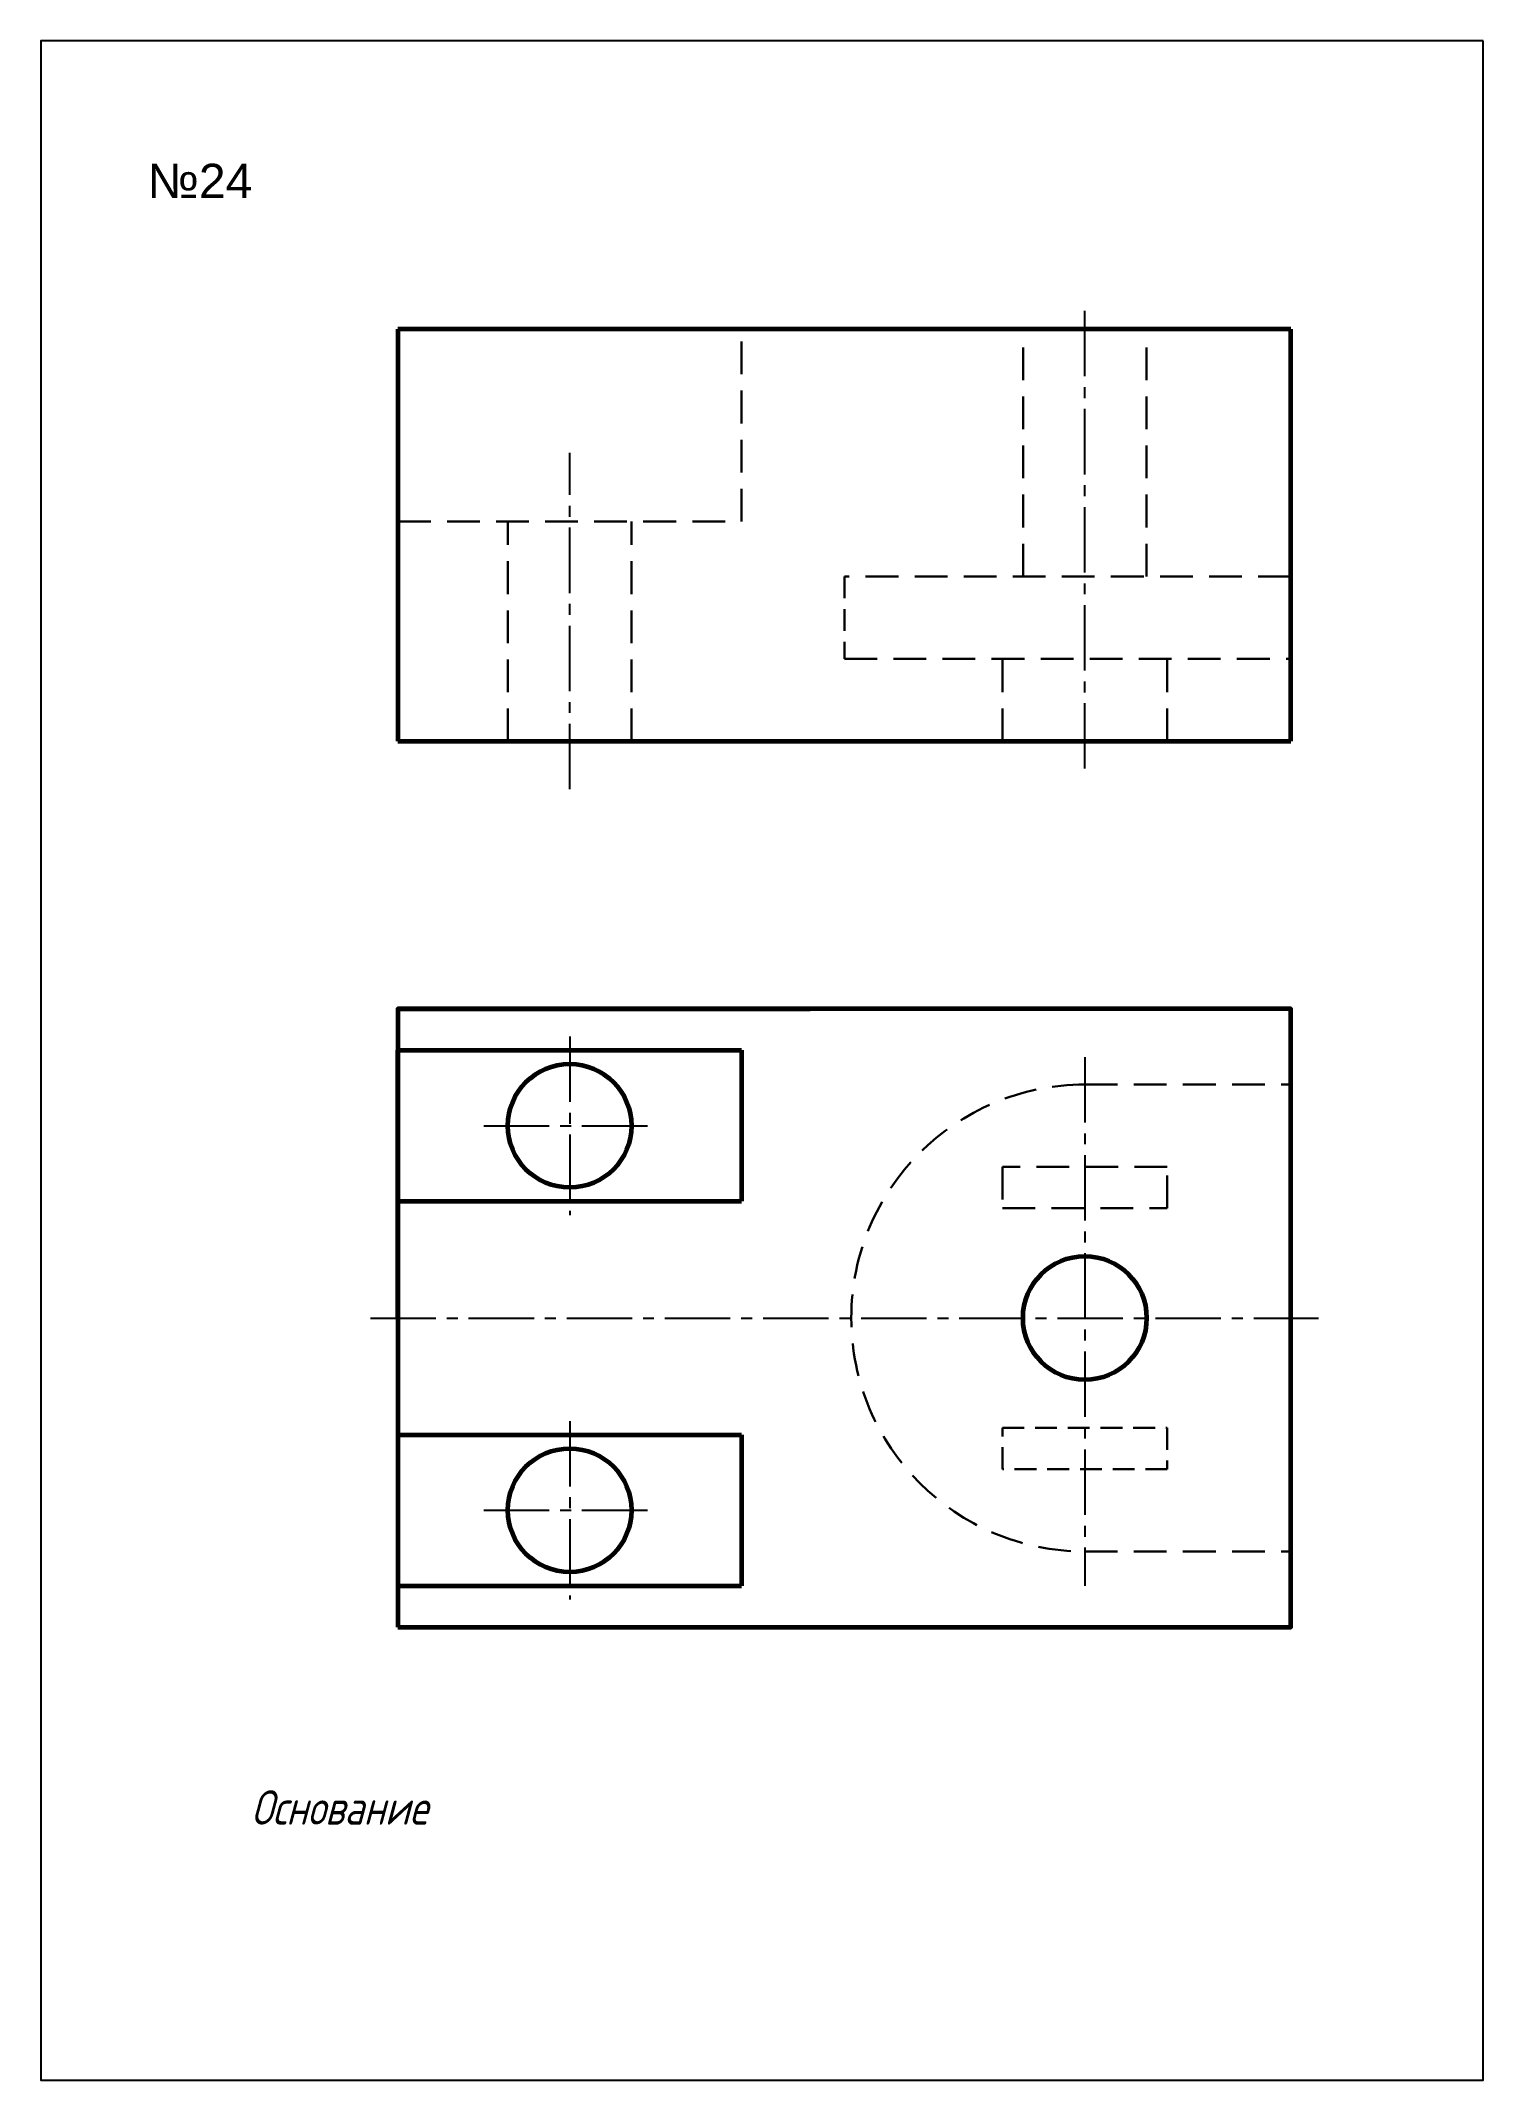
# Model space of a CAD drawing. Header units: millimetres. Extents: x 0 to 210, y 0 to 297.
import ezdxf

# ---------------------------------------------------------------- set-up
doc = ezdxf.new("R2010")
doc.units = ezdxf.units.MM
doc.header["$LTSCALE"] = 0.5
doc.linetypes.add('CENTER2', pattern=[28.575, 19.05, -3.175, 3.175, -3.175])
doc.linetypes.add('DASHED2', pattern=[9.525, 6.35, -3.175])
doc.layers.get('0').update_dxf_attribs({"linetype": 'CONTINUOUS'})
doc.layers.get('Defpoints').update_dxf_attribs({"linetype": 'CONTINUOUS'})
doc.styles.get("Standard").update_dxf_attribs({"font": 'isocpeur.ttf', "width": 0.8, "oblique": 15})
doc.styles.add('АРИАЛ-5(1)', font='ARIAL.TTF', dxfattribs={"height": 5})

msp = doc.modelspace()

# ---------------------------------------------------------------- linework, layer by layer
at = {"linetype": 'CENTER2'}
for p, q in [((152, 191), (152, 259)), ((77, 188), (77, 237)), ((77, 152), (77, 126)), ((152, 149), (152, 72)), ((64.5, 139), (89.5, 139)), ((48, 111), (186, 111)), ((77, 96), (77, 70)), ((64.5, 83), (89.5, 83))]:
    msp.add_line(p, q, dxfattribs=at)
at = {"color": 7, "lineweight": 60, "ltscale": 0.5}
for p, q in [((182, 255), (52, 255)), ((52, 255), (52, 195)), ((182, 195), (182, 255)), ((52, 195), (182, 195)), ((52, 156), (112, 156)), ((52, 139), (52, 150)), ((52, 150), (102, 150)), ((102, 150), (102, 128)), ((52, 111), (52, 139)), ((52, 128), (102, 128)), ((52, 94), (102, 94)), ((102, 94), (102, 72)), ((52, 72), (102, 72))]:
    msp.add_line(p, q, dxfattribs=at)
at = {"color": 7, "linetype": 'DASHED2', "lineweight": 30, "ltscale": 1.5}
for p, q in [((102, 227), (102, 255)), ((143, 219), (143, 255)), ((161, 219), (161, 255)), ((52, 227), (102, 227)), ((68, 195), (68, 227)), ((68, 195), (68, 227)), ((86, 195), (86, 227)), ((86, 195), (86, 227)), ((182, 219), (117, 219)), ((117, 207), (182, 207)), ((140, 195), (140, 207)), ((164, 195), (164, 207)), ((152, 145), (182, 145)), ((152, 77), (182, 77))]:
    msp.add_line(p, q, dxfattribs=at)
at = {"linetype": 'Continuous'}
for p, q in [((182, 255), (182, 231)), ((52, 195), (77, 195)), ((52, 195), (77, 195)), ((182, 156), (152, 156)), ((52, 83), (52, 72))]:
    msp.add_line(p, q, dxfattribs=at)
at = {"color": 7, "linetype": 'DASHED2', "lineweight": 30}
msp.add_line((117, 219), (117, 207), dxfattribs=at)
at = {"color": 7, "lineweight": 60, "ltscale": 0.5}
msp.add_lwpolyline([(52, 66), (182, 66), (182, 156), (52, 156)], close=True, dxfattribs=at)
at = {"color": 7, "linetype": 'DASHED2', "lineweight": 30, "ltscale": 1.5}
msp.add_lwpolyline([(140, 127), (164, 127), (164, 133), (140, 133)], close=True, dxfattribs=at)
at = {"color": 7, "linetype": 'DASHED2', "lineweight": 30}
msp.add_lwpolyline([(140, 95), (164, 95), (164, 89), (140, 89)], close=True, dxfattribs=at)
at = {"color": 7, "lineweight": 60, "ltscale": 0.5}
for centre in [(77, 139), (152, 111), (77, 83)]:
    msp.add_circle(centre, 9, dxfattribs=at)
at = {"color": 7, "linetype": 'DASHED2', "lineweight": 30, "ltscale": 1.5}
msp.add_arc((152, 111), 34, 90, 270, dxfattribs=at)
at = {"layer": 'Defpoints'}
msp.add_lwpolyline([(210, 297), (0, 297), (0, 0), (210, 0)], close=True, dxfattribs=at)

# ---------------------------------------------------------------- texts
at = {"color": 7, "linetype": 'Continuous', "lineweight": -3, "style": 'АРИАЛ-5(1)'}
msp.add_text('№24', height=5, dxfattribs=at).set_placement((15.53, 274.09))
at = {"oblique": 15, "width": 0.8}
msp.add_text('Основание', height=5, dxfattribs=at).set_placement((30.61, 37.22))

doc.saveas('drawing.dxf')
